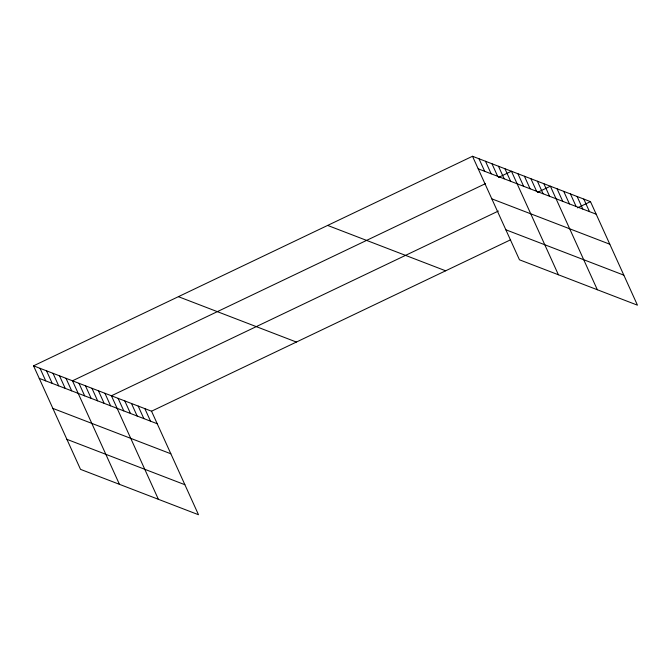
<?xml version="1.0" encoding="UTF-8"?>
<svg xmlns="http://www.w3.org/2000/svg" width="671" height="671" viewBox="0 0 671 671"><rect width="100%" height="100%" fill="white"/><g stroke="black" fill="none" stroke-linecap="round" stroke-linejoin="round"><path stroke-width="1.01" d="M33.55 365.829L151.537 411.206L198.499 514.732L80.512 469.356L33.55 365.829L472.501 156.268L590.488 201.644L637.45 305.171L519.463 259.794L472.501 156.268M485.435 183.653L72.485 380.801L119.446 484.328M498.436 177.446L511.436 171.239L558.398 274.766M498.377 211.046L111.42 395.781L158.381 499.299M537.37 192.426L550.371 186.219L597.333 289.746M151.537 411.206L510.631 239.773M577.488 207.851L590.488 201.644M478.197 168.815L596.183 214.2M491.818 198.842L609.796 244.219M505.842 229.776L623.829 275.152M327.649 225.422L445.636 270.799M178.402 296.674L296.389 342.051M39.245 378.377L157.232 423.753M52.858 408.396L170.845 453.781M66.89 439.329L184.877 484.714M583.804 199.077L589.499 211.625M577.119 196.502L582.805 209.058M570.434 193.936L576.121 206.483M563.741 191.361L569.436 203.909M557.056 188.786L562.751 201.342M543.887 183.72L549.574 196.276M537.396 181.229L543.091 193.776M530.904 178.729L536.599 191.277M524.42 176.238L530.107 188.786M517.928 173.739L523.623 186.286M504.953 168.748L510.639 181.296M498.461 166.249L504.156 178.805M491.969 163.758L497.664 176.305M485.477 161.258L491.172 173.806M478.993 158.759L484.688 171.315M144.852 408.639L150.539 421.187M138.167 406.064L143.854 418.612M131.474 403.489L137.169 416.045M124.789 400.923L130.484 413.47M118.104 398.348L123.799 410.895M104.928 393.281L110.623 405.829M98.444 390.782L104.139 403.338M91.952 388.291L97.647 400.839M85.46 385.791L91.155 398.348M78.977 383.3L84.672 395.848M65.993 378.301L71.688 390.858M59.509 375.81L65.196 388.358M53.017 373.311L58.712 385.867M46.525 370.82L52.221 383.367M40.042 368.32L45.729 380.868"/></g></svg>
